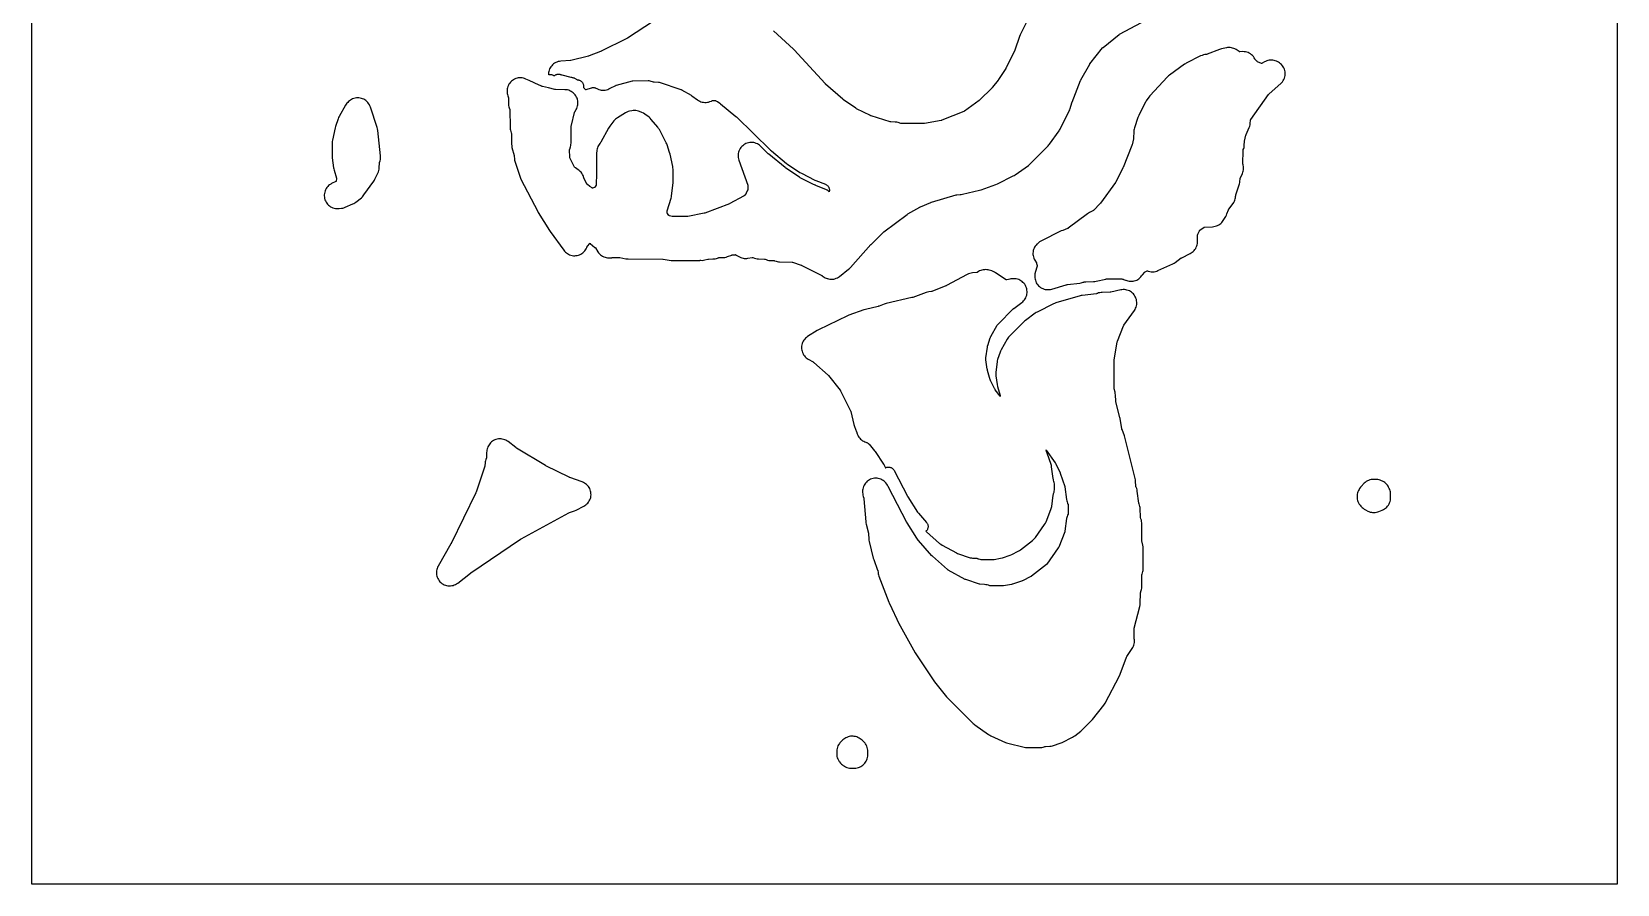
# Model space of a CAD drawing. Header units: millimetres. Extents: x 0 to 300, y 0 to 300.
# Drawn here: x 0 to 300, y 0 to 161.3 of the extents above; entities that cross this region are included whole.
import ezdxf

# ---------------------------------------------------------------- set-up
doc = ezdxf.new("R2010")
doc.units = ezdxf.units.MM
doc.layers.add('CUT', color=7, linetype='CONTINUOUS')

msp = doc.modelspace()

# ---------------------------------------------------------------- linework, layer by layer
at = {"layer": 'CUT'}
for points in [[(299.9561, 0.0029), (299.8976, 0), (0.0614, 0), (0.0029, 0.0029), (0, 0.0614), (0, 299.9386), (0.0029, 299.9971), (0.0614, 300), (299.8976, 300), (299.9561, 299.9971), (299.9589, 299.9386), (299.9589, 0.0614)], [(189.949, 114.0701), (190.0538, 113.8508), (190.1795, 113.6427), (190.3247, 113.4478), (190.4882, 113.2679), (190.6684, 113.1047), (190.8636, 112.9598), (191.072, 112.8346), (191.2915, 112.7302), (191.5201, 112.6476), (191.7557, 112.5876), (191.996, 112.5507), (192.2387, 112.5374), (192.4816, 112.5477), (192.7223, 112.5815), (192.9586, 112.6386), (195.7004, 113.4436), (195.7515, 113.4574), (195.7678, 113.4615), (195.8715, 113.4826), (195.8881, 113.4852), (195.9405, 113.4925), (198.2939, 113.7669), (198.5107, 113.8019), (198.7236, 113.8558), (198.9309, 113.9281), (199.0018, 113.9564), (199.0192, 113.9629), (199.1262, 113.9971), (199.2306, 114.0198), (199.342, 114.0333), (199.3606, 114.0347), (199.4194, 114.0376), (200.863, 114.0757), (201.104, 114.0937), (201.3422, 114.135), (203.1867, 114.5471), (203.2543, 114.5603), (203.2758, 114.5639), (203.4126, 114.5789), (203.4343, 114.5801), (203.5032, 114.582), (206.0466, 114.5803), (206.1083, 114.5787), (206.1278, 114.5778), (206.245, 114.5661), (206.3548, 114.544), (206.4674, 114.5095), (206.4858, 114.5029), (206.5434, 114.4805), (206.7629, 114.3887), (206.9229, 114.3282), (206.9605, 114.3154), (207.0074, 114.2968), (207.0078, 114.2978), (207.1548, 114.2395), (207.388, 114.1723), (207.6267, 114.128), (207.8686, 114.1071), (208.1113, 114.1097), (208.3527, 114.1359), (208.5904, 114.1853), (208.8221, 114.2576), (209.0458, 114.352), (209.2592, 114.4677), (209.4604, 114.6035), (209.6475, 114.7582), (209.8187, 114.9303), (209.9725, 115.1182), (210.0662, 115.2587), (210.1114, 115.32), (210.123, 115.3335), (210.5769, 115.8398), (210.5897, 115.8534), (210.6194, 115.8805), (210.6538, 115.9011), (210.6705, 115.9095), (211.022, 116.0754), (211.0382, 116.0826), (211.0737, 116.0953), (211.1862, 116.0574), (211.1866, 116.0588), (211.2986, 116.0185), (211.5495, 115.9566), (211.8055, 115.921), (212.0639, 115.9119), (212.3217, 115.9296), (212.5764, 115.9738), (212.8251, 116.0441), (213.0653, 116.1397), (215.8886, 117.4363), (216.1012, 117.5466), (216.3023, 117.6767), (217.4846, 118.5248), (217.4889, 118.5277), (217.5563, 118.5686), (217.5722, 118.5769), (219.1401, 119.3513), (219.3548, 119.4708), (219.5566, 119.6107), (219.7438, 119.7698), (219.9144, 119.9465), (220.0669, 120.1391), (220.1998, 120.3458), (220.3117, 120.5644), (220.4016, 120.793), (220.4687, 121.0294), (220.5122, 121.2711), (220.5318, 121.516), (220.5746, 122.9067), (220.5757, 122.9263), (220.5814, 122.9681), (220.5956, 123.0077), (220.6037, 123.0256), (220.9181, 123.6762), (220.9266, 123.6928), (220.9476, 123.727), (220.9778, 123.7535), (220.9927, 123.7647), (221.7947, 124.337), (221.8094, 124.347), (221.8423, 124.366), (221.8799, 124.3715), (221.8977, 124.3727), (223.4083, 124.4464), (223.6494, 124.4699), (223.887, 124.5166), (224.1191, 124.5861), (224.3433, 124.6777), (224.5576, 124.7906), (224.76, 124.9237), (224.9485, 125.0758), (225.1214, 125.2454), (225.2771, 125.4309), (225.4142, 125.6307), (225.8932, 126.407), (226.0209, 126.6411), (226.123, 126.8874), (226.3967, 127.6627), (226.4035, 127.6806), (226.4212, 127.718), (226.4426, 127.7534), (226.4538, 127.769), (227.2649, 128.8437), (227.3985, 129.0393), (227.513, 129.2467), (227.6073, 129.464), (227.6806, 129.6892), (227.7323, 129.9204), (227.7619, 130.1554), (227.7775, 130.355), (227.7798, 130.3771), (227.7985, 130.471), (227.8047, 130.4922), (228.4672, 132.5334), (228.5365, 132.7937), (228.5773, 133.0599), (228.6151, 133.4433), (228.6175, 133.4623), (228.6257, 133.5026), (228.6379, 133.5419), (228.645, 133.5597), (229.057, 134.5233), (229.1372, 134.7374), (229.1975, 134.9579), (229.2374, 135.183), (229.2566, 135.4109), (229.2548, 135.6395), (229.2322, 135.867), (229.1889, 136.0915), (229.1658, 136.1872), (229.1612, 136.2094), (229.1499, 136.3067), (229.1493, 136.3293), (229.1625, 138.8727), (229.163, 138.8911), (229.1671, 138.9305), (229.1788, 138.9683), (229.1856, 138.9855), (229.2084, 139.0397), (229.2854, 139.2479), (229.3437, 139.4622), (229.3827, 139.6807), (229.4021, 139.9019), (229.4297, 140.538), (229.431, 140.5564), (229.4422, 140.6351), (229.4461, 140.6531), (229.7174, 141.7659), (229.7188, 141.771), (229.7435, 141.8464), (229.7502, 141.8631), (230.3358, 143.2338), (230.4232, 143.471), (230.4862, 143.7158), (230.5242, 143.9658), (230.5872, 144.592), (230.5896, 144.611), (230.5979, 144.6512), (230.618, 144.6871), (230.6286, 144.703), (234.0054, 149.4945), (234.0187, 149.5122), (234.0828, 149.5835), (234.099, 149.5986), (236.2828, 151.5161), (236.4628, 151.6908), (236.6243, 151.8827), (236.7658, 152.0899), (236.8859, 152.3102), (236.9832, 152.5414), (237.0569, 152.7811), (237.1062, 153.0271), (237.1306, 153.2768), (237.1298, 153.5276), (237.1039, 153.7772), (237.0532, 154.0228), (236.978, 154.2622), (236.8793, 154.4928), (236.7579, 154.7123), (236.6152, 154.9186), (236.4525, 155.1095), (236.2715, 155.2832), (236.074, 155.4379), (235.862, 155.572), (235.6376, 155.6841), (235.4712, 155.7571), (235.2517, 155.8413), (235.0253, 155.9045), (234.7939, 155.9462), (234.5596, 155.9659), (234.3245, 155.9636), (234.0907, 155.9392), (233.8602, 155.8929), (233.6351, 155.8252), (233.4173, 155.7366), (233.2088, 155.628), (232.7523, 155.3621), (232.7356, 155.353), (232.6989, 155.3364), (232.6603, 155.3481), (232.6427, 155.355), (231.9168, 155.6607), (231.8997, 155.6684), (231.8644, 155.6876), (231.8336, 155.7135), (231.8202, 155.7266), (231.4574, 156.0988), (231.4447, 156.1126), (231.4194, 156.1444), (231.3894, 156.2036), (231.2621, 156.4257), (231.1128, 156.6336), (230.943, 156.8251), (230.7546, 156.9982), (230.5494, 157.1512), (230.3296, 157.2824), (230.0976, 157.3905), (229.8558, 157.4742), (229.6067, 157.5328), (229.3529, 157.5657), (229.097, 157.5724), (228.532, 157.5582), (228.5137, 157.5582), (228.4746, 157.5611), (228.4396, 157.5787), (228.4239, 157.5881), (227.8371, 157.9596), (227.6298, 158.0774), (227.4122, 158.1749), (227.1862, 158.2512), (226.9541, 158.3057), (226.7178, 158.3377), (226.4795, 158.3472), (226.2415, 158.3339), (226.0057, 158.2979), (225.1105, 158.1174), (224.8918, 158.063), (224.6788, 157.989), (222.3763, 157.071), (222.3714, 157.0691), (222.3226, 157.0542), (222.2968, 157.0487), (222.2734, 157.0453), (221.9587, 157.0066), (221.6776, 156.9556), (221.4041, 156.8729), (221.1419, 156.7595), (218.4216, 155.3938), (218.2462, 155.2967), (218.0791, 155.1859), (215.2302, 153.1272), (215.0332, 152.9692), (214.8532, 152.7921), (211.5496, 149.1953), (211.3653, 148.9697), (210.8561, 148.2659), (210.7441, 148.0972), (210.6462, 147.92), (209.4199, 145.4716), (209.282, 145.1381), (208.6243, 143.1524), (208.56, 142.9219), (208.5181, 142.6864), (208.4988, 142.4478), (208.458, 141.1965), (208.4569, 141.1777), (208.4462, 141.0971), (208.4423, 141.0787), (208.1669, 139.9173), (208.1657, 139.9127), (208.1445, 139.8449), (208.1388, 139.8297), (206.4777, 135.6724), (206.4578, 135.6257), (206.436, 135.5798), (205.0819, 132.8826), (205.0795, 132.8781), (205.0402, 132.8126), (205.0303, 132.7982), (202.2138, 128.8848), (202.2106, 128.8806), (202.1588, 128.8195), (202.1462, 128.8063), (200.861, 127.5329), (200.8472, 127.5199), (200.8155, 127.4943), (200.7815, 127.472), (200.7649, 127.4629), (200.1024, 127.1192), (199.9228, 127.0165), (199.7524, 126.8992), (196.0836, 124.1443), (196.0685, 124.1335), (196.0342, 124.1128), (195.9981, 124.0955), (195.9808, 124.0887), (195.0417, 123.7493), (194.77, 123.6325), (190.8796, 121.6797), (190.6523, 121.5503), (190.4398, 121.3979), (190.2443, 121.2241), (190.1591, 121.1399), (189.9984, 120.9653), (189.8549, 120.7763), (189.73, 120.5745), (189.6248, 120.3618), (189.5403, 120.1401), (189.4771, 119.9114), (189.436, 119.6777), (189.4171, 119.4411), (189.4208, 119.2039), (189.447, 118.968), (189.4953, 118.7357), (189.5655, 118.5091), (189.6569, 118.2901), (189.7686, 118.0808), (190.0607, 117.5909), (190.0709, 117.5727), (190.0895, 117.5318), (190.1034, 117.4892), (190.1082, 117.4689), (190.1869, 117.0881), (190.19, 117.0711), (190.1942, 117.0341), (190.188, 116.9972), (190.184, 116.9809), (189.8593, 115.7546), (189.8542, 115.7371), (189.7976, 115.5007), (189.7642, 115.2599), (189.7544, 115.017), (189.7682, 114.7743), (189.8055, 114.5341), (189.8659, 114.2986)], [(55.5895, 131.4404), (55.495, 131.2155), (55.4229, 130.9824), (55.3738, 130.7435), (55.3483, 130.5009), (55.3466, 130.2569), (55.3686, 130.014), (55.4142, 129.7743), (55.483, 129.5402), (55.5742, 129.314), (55.6871, 129.0977), (55.8205, 128.8935), (55.9731, 128.7032), (56.1436, 128.5287), (56.3303, 128.3717), (56.5314, 128.2336), (56.745, 128.1157), (56.969, 128.0193), (57.2015, 127.9451), (57.44, 127.8939), (57.6824, 127.8662), (57.9263, 127.8623), (58.1694, 127.8822), (58.628, 127.9423), (58.8553, 127.9829), (59.0779, 128.0442), (59.2939, 128.1259), (60.729, 128.7454), (60.9255, 128.8406), (61.1129, 128.9526), (61.2898, 129.0804), (62.3711, 129.9363), (62.5483, 130.0907), (62.7103, 130.261), (62.8555, 130.4458), (64.7193, 133.0616), (64.8315, 133.2335), (64.9291, 133.4141), (65.4945, 134.5703), (65.5959, 134.808), (65.6722, 135.0549), (65.7226, 135.3083), (65.7466, 135.5656), (65.7859, 136.5206), (65.7873, 136.5418), (65.7939, 136.5852), (65.805, 136.6278), (65.812, 136.6478), (65.8304, 136.6962), (65.9034, 136.9188), (65.9551, 137.1473), (65.9853, 137.3796), (65.9936, 137.6138), (65.9799, 137.8477), (65.4695, 142.6809), (65.4272, 142.9449), (65.357, 143.2029), (64.079, 147.0701), (63.9892, 147.3021), (63.8769, 147.5241), (63.743, 147.7339), (63.7103, 147.7799), (63.5619, 147.9688), (63.396, 148.1426), (63.2143, 148.2996), (63.0183, 148.4385), (62.8099, 148.5579), (62.591, 148.6568), (62.3636, 148.7342), (62.1298, 148.7895), (61.8918, 148.822), (61.6518, 148.8316), (61.412, 148.818), (61.1746, 148.7816), (60.9418, 148.7225), (60.7157, 148.6413), (60.4985, 148.5388), (60.2921, 148.416), (60.0984, 148.2739), (59.9193, 148.1138), (59.7791, 147.9759), (59.6216, 147.8059), (59.4805, 147.622), (59.357, 147.4259), (58.1553, 145.3044), (58.0472, 145.0902), (57.9602, 144.8666), (57.4708, 143.4065), (57.3979, 143.1413), (56.8985, 140.8357), (56.8572, 140.5835), (56.8419, 140.3284), (56.8203, 137.863), (56.8424, 137.509), (57.1009, 135.5807), (57.1384, 135.3697), (57.1939, 135.1627), (57.6677, 133.6564), (57.6731, 133.6377), (57.6813, 133.5985), (57.6777, 133.5586), (57.6745, 133.5394), (57.5876, 133.0842), (57.5834, 133.0648), (57.5718, 133.026), (57.5376, 133.0043), (57.5201, 132.9949), (56.7345, 132.6008), (56.7353, 132.5994), (56.562, 132.507), (56.359, 132.3718), (56.17, 132.2175), (55.9971, 132.0454), (55.8417, 131.8574), (55.7054, 131.655)], [(161.9988, 78.955), (162.1146, 78.9571), (162.2301, 78.9479), (162.3442, 78.9277), (162.4557, 78.8966), (162.5638, 78.8549), (162.6673, 78.8029), (162.7654, 78.7412), (162.857, 78.6703), (162.9414, 78.5909), (163.0177, 78.5038), (163.0853, 78.4097), (163.1435, 78.3095), (165.6521, 73.4661), (165.7388, 73.316), (167.5833, 70.4332), (167.6537, 70.3319), (167.7317, 70.2365), (169.2722, 68.4921), (169.3468, 68.3986), (169.4118, 68.2981), (169.4664, 68.1917), (169.5101, 68.0803), (169.5426, 67.9651), (169.5634, 67.8473), (169.5723, 67.728), (169.5694, 67.6084), (169.5545, 67.4896), (169.5279, 67.373), (169.4898, 67.2596), (169.4406, 67.1505), (169.3808, 67.0469), (169.311, 66.9497), (169.2318, 66.86), (169.1744, 66.8067), (169.2696, 66.7117), (171.7653, 64.5121), (171.9809, 64.3422), (172.2139, 64.1969), (174.933, 62.702), (175.136, 62.6021), (175.3471, 62.5209), (177.3409, 61.8565), (177.554, 61.7959), (177.7717, 61.7543), (177.9922, 61.7322), (178.6924, 61.6932), (178.7526, 61.6884), (178.7716, 61.6864), (178.8855, 61.6689), (178.9971, 61.6405), (179.0154, 61.6349), (179.0727, 61.6158), (179.1375, 61.5925), (179.3433, 61.5283), (179.5539, 61.482), (179.7676, 61.4541), (179.983, 61.4446), (181.638, 61.4437), (181.8686, 61.4542), (182.0973, 61.4859), (183.2918, 61.7085), (183.6262, 61.7951), (185.076, 62.2795), (185.4026, 62.4149), (186.6476, 63.038), (186.8588, 63.1568), (187.0575, 63.2955), (189.3568, 65.0724), (189.5444, 65.2328), (189.7153, 65.4109), (189.8678, 65.605), (191.6092, 68.0622), (191.768, 68.3176), (191.895, 68.5902), (192.8156, 70.9237), (192.8831, 71.1175), (192.9344, 71.3163), (192.9692, 71.5185), (193.2459, 73.6443), (193.2539, 73.6974), (193.2569, 73.7141), (193.2787, 73.8141), (193.3091, 73.9119), (193.3148, 73.9279), (193.3316, 73.9717), (193.404, 74.1904), (193.4559, 74.4149), (193.4869, 74.6432), (193.4968, 74.8734), (193.4947, 75.5555), (193.483, 75.789), (193.4496, 76.0205), (193.3946, 76.2478), (193.3187, 76.469), (193.3144, 76.4797), (193.3083, 76.4963), (193.2758, 76.5976), (193.2524, 76.7014), (193.2493, 76.7188), (193.2408, 76.7739), (192.9452, 79.0014), (192.9028, 79.2351), (192.8384, 79.4637), (192.1316, 81.5823), (191.995, 81.9116), (191.8838, 82.1333), (191.8681, 82.1689), (191.8926, 82.1386), (193.6162, 79.7804), (193.6194, 79.7758), (193.6623, 79.7062), (193.6713, 79.6892), (194.5258, 77.985), (194.5621, 77.9057), (194.5926, 77.8239), (195.4326, 75.3062), (195.4381, 75.2882), (195.4557, 75.212), (195.4586, 75.1933), (195.7772, 72.7929), (195.8164, 72.5733), (195.875, 72.358), (195.9526, 72.1488), (196.0392, 71.9436), (196.0464, 71.9254), (196.0584, 71.8868), (196.0625, 71.8466), (196.0631, 71.8269), (196.0683, 70.1808), (196.0679, 70.1615), (196.0641, 70.1218), (196.0527, 70.0837), (196.0459, 70.0657), (195.9477, 69.8248), (195.8753, 69.6227), (195.8205, 69.4152), (195.7836, 69.2037), (195.4737, 66.8227), (195.4729, 66.8174), (195.4626, 66.7683), (195.4553, 66.7442), (195.447, 66.7216), (194.2846, 63.7752), (194.2752, 63.7533), (194.2281, 63.6663), (194.2149, 63.6465), (192.0404, 60.5781), (192.0287, 60.5624), (192.0022, 60.5319), (191.9728, 60.5041), (191.9576, 60.4918), (189.1085, 58.29), (189.093, 58.2786), (189.0254, 58.2361), (189.0084, 58.2271), (187.4267, 57.4356), (187.348, 57.3996), (187.2669, 57.3693), (185.547, 56.7947), (185.4659, 56.7706), (185.3834, 56.7523), (183.8402, 56.4648), (183.822, 56.4618), (183.7463, 56.4549), (183.7279, 56.4545), (181.3843, 56.4558), (181.3672, 56.4562), (181.332, 56.4593), (181.2981, 56.4683), (181.2818, 56.4738), (180.9786, 56.5829), (180.7476, 56.6537), (180.5109, 56.7018), (180.2707, 56.7269), (179.3901, 56.776), (179.3726, 56.7773), (179.3365, 56.7826), (179.3009, 56.7911), (179.2846, 56.7961), (176.7198, 57.6508), (176.7028, 57.6568), (176.6346, 57.6867), (176.6186, 57.695), (173.3885, 59.4709), (173.3697, 59.4819), (173.2958, 59.5338), (173.279, 59.5478), (170.4081, 62.078), (170.3524, 62.1304), (170.3, 62.1861), (167.7801, 65.0395), (167.7767, 65.0434), (167.7308, 65.1037), (167.7208, 65.1186), (167.4662, 65.5166), (165.6267, 68.3914), (165.5977, 68.4392), (165.5708, 68.4882), (162.0418, 75.3018), (161.8966, 75.5468), (161.7597, 75.7504), (161.6122, 75.948), (161.4459, 76.1302), (161.2625, 76.295), (161.0638, 76.441), (160.8516, 76.5667), (160.6281, 76.6709), (160.3954, 76.7525), (160.1558, 76.8109), (159.9116, 76.8453), (159.7349, 76.8526), (159.6652, 76.8555), (159.4189, 76.8414), (159.1753, 76.8031), (158.9367, 76.741), (158.7053, 76.6556), (158.4834, 76.5479), (158.2733, 76.4189), (158.0769, 76.2697), (157.8961, 76.102), (157.7328, 75.9172), (157.5884, 75.7173), (157.4644, 75.5041), (157.3621, 75.2797), (157.2823, 75.0464), (157.226, 74.8063), (157.1935, 74.5618), (157.1853, 74.3153), (157.1881, 74.1455), (157.2048, 73.8943), (157.2467, 73.646), (157.3133, 73.4032), (157.4192, 73.082), (157.4261, 73.0587), (157.4457, 72.9601), (157.4482, 72.936), (157.7677, 68.6052), (157.7954, 68.3756), (157.8441, 68.1496), (158.2956, 66.4434), (158.3004, 66.4233), (158.3135, 66.339), (158.3151, 66.3184), (158.3646, 65.3481), (158.3886, 65.108), (158.4355, 64.8714), (159.2148, 61.7424), (159.2956, 61.4803), (160.0371, 59.4729), (160.0389, 59.4677), (160.0526, 59.4191), (160.0574, 59.3941), (160.0605, 59.3701), (160.1022, 58.9772), (160.1352, 58.7584), (160.1875, 58.5433), (160.2585, 58.3338), (162.1722, 53.4178), (162.2368, 53.2666), (164.186, 49.0937), (164.266, 48.9372), (167.1199, 43.8028), (167.2266, 43.628), (170.6368, 38.5265), (170.7702, 38.3452), (173.0623, 35.5066), (173.246, 35.3031), (178.1268, 30.4573), (178.2763, 30.3204), (178.4364, 30.1961), (181.0291, 28.3467), (181.2323, 28.2161), (181.4472, 28.1057), (184.2224, 26.8453), (184.4374, 26.7595), (184.6595, 26.6938), (187.7259, 25.9402), (188.0197, 25.8864), (188.3178, 25.868), (190.6444, 25.8635), (190.873, 25.8736), (191.0998, 25.9045), (191.3228, 25.956), (191.5402, 26.0277), (191.6815, 26.0816), (191.7012, 26.0886), (191.7431, 26.0996), (191.7858, 26.1062), (191.8067, 26.1078), (192.6351, 26.1468), (192.8616, 26.1678), (193.0853, 26.2094), (193.3043, 26.2711), (194.5701, 26.6908), (194.7437, 26.7556), (194.9121, 26.8331), (196.8985, 27.8383), (197.1158, 27.9623), (197.3196, 28.1074), (198.445, 28.9965), (198.6521, 29.1797), (200.4708, 30.9764), (200.675, 31.2045), (202.8028, 33.8962), (202.936, 34.0815), (203.0517, 34.2781), (205.7802, 39.4389), (205.9179, 39.7485), (207.0993, 42.9781), (207.1083, 43.0004), (207.1535, 43.089), (207.1663, 43.1093), (208.1831, 44.6185), (208.3099, 44.8284), (208.4156, 45.0497), (208.4992, 45.2802), (208.5597, 45.5178), (208.5966, 45.7603), (208.6097, 46.0051), (208.5987, 46.2501), (208.5731, 46.4273), (208.5661, 46.5002), (208.5657, 46.5193), (208.5671, 48.363), (208.5672, 48.3684), (208.5712, 48.4184), (208.5753, 48.4432), (208.5806, 48.4666), (209.6186, 52.5863), (209.6718, 52.8622), (209.6938, 53.1424), (209.7358, 55.0639), (209.7366, 55.0827), (209.7412, 55.1213), (209.7494, 55.1594), (209.7546, 55.1775), (209.8806, 55.5751), (209.9425, 55.8096), (209.9814, 56.049), (209.997, 56.291), (210.0328, 58.5952), (210.0335, 58.6126), (210.0372, 58.6486), (210.0442, 58.6843), (210.0485, 58.7007), (210.1845, 59.174), (210.2381, 59.3997), (210.2706, 59.6293), (210.2817, 59.8609), (210.2869, 63.5974), (210.2719, 63.8741), (210.2264, 64.1476), (210.0414, 64.9732), (210.0373, 64.9936), (210.0274, 65.0792), (210.0266, 65.0999), (209.9905, 68.3761), (209.9727, 68.6479), (209.9254, 68.9161), (209.8492, 69.1777), (209.7709, 69.4004), (209.7646, 69.4199), (209.7548, 69.461), (209.7492, 69.503), (209.7481, 69.5234), (209.7054, 71.0477), (209.6874, 71.2851), (209.6469, 71.5198), (209.5842, 71.7495), (209.5, 71.9722), (209.4799, 72.0186), (209.4729, 72.0358), (209.461, 72.0723), (209.4525, 72.1098), (209.4497, 72.1282), (209.1571, 74.3987), (209.1116, 74.6496), (209.0408, 74.8946), (208.9455, 75.1311), (208.8969, 75.2359), (208.8892, 75.2535), (208.8761, 75.2909), (208.8705, 75.3301), (208.8691, 75.3493), (208.8264, 76.2792), (208.8027, 76.5261), (208.7547, 76.7695), (206.8035, 84.5913), (206.7083, 84.8912), (206.2611, 86.0428), (206.2541, 86.0623), (206.2316, 86.1451), (206.2277, 86.1655), (205.908, 88.1257), (205.8598, 88.3537), (205.0847, 91.3274), (205.0798, 91.3486), (205.0668, 91.4375), (205.0654, 91.4592), (205.0241, 92.6007), (204.9981, 92.8814), (204.9406, 93.1573), (204.7738, 93.7797), (204.7697, 93.7965), (204.7635, 93.8319), (204.7604, 93.8679), (204.76, 93.8847), (204.7624, 99.0515), (204.7625, 99.057), (204.769, 99.1385), (204.7717, 99.1576), (205.3621, 102.6649), (205.3662, 102.6857), (205.3899, 102.7701), (205.3972, 102.79), (206.547, 105.6678), (206.5563, 105.6892), (206.6023, 105.774), (206.6152, 105.7934), (208.5996, 108.6028), (208.7288, 108.8056), (208.8378, 109.02), (208.9257, 109.2438), (208.9918, 109.475), (209.0353, 109.7115), (209.0559, 109.9511), (209.0534, 110.1915), (209.0278, 110.4306), (208.9793, 110.6662), (208.9084, 110.8959), (208.8158, 111.1179), (208.7023, 111.3299), (208.5689, 111.53), (208.417, 111.7163), (208.2478, 111.8872), (208.063, 112.0411), (207.8643, 112.1765), (207.6535, 112.2922), (207.4325, 112.387), (207.2035, 112.4603), (206.9684, 112.5111), (206.7296, 112.5392), (206.4892, 112.5442), (206.2494, 112.5261), (206.0125, 112.485), (204.1619, 112.0715), (204.1431, 112.0677), (204.0641, 112.058), (204.0449, 112.057), (202.5398, 112.0173), (202.305, 112), (202.0728, 111.9607), (201.8454, 111.8998), (201.6247, 111.8177), (201.5662, 111.7927), (201.5486, 111.7857), (201.5112, 111.7738), (201.4729, 111.7656), (201.4541, 111.7629), (198.7301, 111.4453), (198.521, 111.4118), (198.3154, 111.3608), (193.7185, 110.0112), (193.5081, 109.9391), (193.3049, 109.8486), (190.1962, 108.2945), (190.0105, 108.1916), (189.8342, 108.0733), (187.9759, 106.7085), (187.824, 106.5876), (187.6819, 106.4552), (184.9596, 103.7143), (184.8106, 103.5503), (184.6767, 103.3738), (184.5589, 103.1861), (183.3895, 101.1245), (183.28, 100.9076), (183.1921, 100.6811), (182.7364, 99.3132), (182.6711, 99.08), (182.6287, 98.8416), (182.382, 96.9215), (182.3634, 96.6965), (182.3652, 96.4707), (182.3873, 96.246), (182.6298, 94.5643), (182.7016, 94.2303), (183.2043, 92.4822), (183.2321, 92.3858), (183.2359, 92.3692), (183.2451, 92.3371), (183.215, 92.3729), (182.2866, 93.5954), (182.2532, 93.6416), (182.2429, 93.6564), (182.1825, 93.7531), (182.1737, 93.7688), (182.1468, 93.8191), (181.4428, 95.2153), (181.4177, 95.268), (181.4102, 95.2849), (181.3676, 95.3937), (181.3616, 95.4112), (181.3442, 95.467), (180.833, 97.2446), (180.8122, 97.3275), (180.7975, 97.3957), (180.7824, 97.4798), (180.5269, 99.251), (180.5201, 99.3071), (180.5184, 99.3249), (180.5127, 99.4324), (180.5167, 99.5399), (180.5182, 99.5577), (180.5241, 99.6139), (180.7868, 101.6587), (180.7959, 101.7186), (180.7993, 101.7374), (180.8263, 101.8554), (180.8314, 101.8739), (180.8492, 101.9318), (181.3371, 103.3965), (181.3577, 103.4536), (181.3646, 103.4716), (181.414, 103.5825), (181.4227, 103.5996), (181.4514, 103.6532), (182.6703, 105.802), (182.6987, 105.8495), (182.708, 105.8644), (182.7681, 105.9513), (182.8356, 106.0326), (182.8474, 106.0456), (182.8855, 106.0857), (185.6095, 108.8284), (185.6444, 108.8621), (185.6556, 108.8726), (185.7291, 108.936), (185.7412, 108.9456), (185.7797, 108.975), (187.2885, 110.0831), (187.4769, 110.2361), (187.6496, 110.4066), (187.8049, 110.5931), (187.9414, 110.7938), (188.0579, 111.0068), (188.1531, 111.23), (188.2262, 111.4615), (188.2766, 111.6989), (188.3036, 111.9401), (188.3072, 112.1828), (188.2872, 112.4247), (188.2438, 112.6635), (188.1775, 112.897), (188.0889, 113.1229), (187.9788, 113.3392), (187.8482, 113.5438), (187.6984, 113.7348), (187.5308, 113.9103), (187.3469, 114.0688), (187.1485, 114.2086), (186.9376, 114.3286), (186.7159, 114.4276), (186.4858, 114.5046), (186.2492, 114.5589), (186.0085, 114.59), (185.7659, 114.5977), (185.495, 114.5931), (185.2599, 114.5779), (185.0272, 114.5407), (184.7991, 114.4818), (184.4482, 114.3733), (184.4306, 114.3683), (184.3924, 114.3606), (184.3581, 114.3789), (184.3427, 114.3887), (182.3237, 115.7432), (182.1093, 115.8719), (181.8831, 115.9786), (181.6474, 116.0622), (181.1382, 116.2145), (180.913, 116.2706), (180.6836, 116.3056), (180.452, 116.3192), (180.2201, 116.3112), (179.99, 116.2818), (179.7635, 116.2311), (179.5428, 116.1597), (179.3296, 116.0681), (179.1258, 115.9572), (178.8738, 115.8045), (178.8589, 115.7959), (178.8255, 115.7796), (178.7887, 115.7731), (178.7721, 115.7713), (177.9611, 115.7036), (177.7065, 115.6691), (177.4567, 115.6086), (177.2145, 115.5228), (176.9823, 115.4126), (173.0797, 113.3076), (173.0172, 113.2762), (172.953, 113.2485), (170.3011, 112.1977), (170.2962, 112.1959), (170.2478, 112.1811), (170.2222, 112.1757), (170.199, 112.1723), (169.7319, 112.1149), (169.4576, 112.0655), (169.1906, 111.986), (166.6593, 111.0754), (166.5912, 111.0531), (166.5218, 111.035), (161.6404, 109.9177), (161.4593, 109.869), (161.2825, 109.807), (160.3009, 109.4206), (160.22, 109.392), (160.1373, 109.3694), (157.723, 108.8016), (157.4406, 108.7173), (154.5739, 107.6743), (154.3531, 107.5817), (148.8496, 104.9588), (148.5665, 104.8005), (146.7834, 103.6461), (146.5849, 103.5033), (146.4013, 103.3418), (146.2343, 103.1631), (146.0856, 102.969), (145.9565, 102.7613), (145.8484, 102.5419), (145.7622, 102.3131), (145.6988, 102.0769), (145.6588, 101.8357), (145.6425, 101.5916), (145.6502, 101.3472), (145.6816, 101.1047), (145.7367, 100.8664), (145.8147, 100.6347), (145.915, 100.4117), (146.0367, 100.1995), (146.1784, 100.0003), (146.339, 99.8158), (146.5168, 99.6479), (146.7102, 99.4982), (146.9172, 99.3681), (147.8424, 98.8482), (147.8595, 98.8379), (147.9298, 98.788), (147.9451, 98.7751), (150.6822, 96.3525), (150.6944, 96.3411), (150.744, 96.2887), (150.7547, 96.2758), (152.9426, 93.5059), (152.954, 93.4906), (152.9984, 93.4209), (153.0074, 93.404), (154.9072, 89.6173), (154.9163, 89.5978), (154.9483, 89.5104), (154.9539, 89.4896), (155.5556, 86.9837), (155.6552, 86.6647), (156.0628, 85.6119), (156.0697, 85.5925), (156.1069, 85.4526), (156.1076, 85.4492), (156.1095, 85.4427), (156.1163, 85.4171), (156.1171, 85.4173), (156.1756, 85.2228), (156.2647, 85.0038), (156.374, 84.7943), (156.5027, 84.596), (156.6495, 84.4108), (156.8131, 84.2402), (156.9922, 84.0859), (157.185, 83.9491), (157.3898, 83.8312), (157.6049, 83.7332), (157.8283, 83.6559), (157.9105, 83.6317), (158.0145, 83.5896), (158.1137, 83.5375), (158.2074, 83.4758), (158.2945, 83.4052), (158.3782, 83.3223), (158.3914, 83.3078), (158.432, 83.2612), (159.441, 82.0425), (159.4795, 81.9936), (159.51, 81.9528), (159.546, 81.902), (161.1683, 79.4889), (161.2063, 79.4287), (161.236, 79.3787), (161.2705, 79.3164), (161.5265, 78.8222), (161.5535, 78.837), (161.66, 78.8825), (161.7704, 78.9176), (161.8837, 78.9418)], [(76.5877, 58.5677), (76.64, 58.3276), (76.7156, 58.0938), (76.8138, 57.8685), (76.9337, 57.654), (77.074, 57.4523), (77.2334, 57.2654), (77.4105, 57.095), (77.6034, 56.9428), (77.8103, 56.8102), (78.0292, 56.6987), (78.258, 56.6091), (78.4945, 56.5425), (78.7364, 56.4993), (78.9814, 56.4802), (79.227, 56.4851), (79.471, 56.5142), (79.711, 56.5671), (79.9446, 56.6433), (80.1696, 56.742), (80.3838, 56.8624), (80.5852, 57.0032), (82.9949, 58.8709), (83.0253, 58.8938), (83.0565, 58.9156), (92.4681, 65.2933), (92.5156, 65.3239), (92.5646, 65.3522), (101.6298, 70.3119), (101.6345, 70.3143), (101.7075, 70.3471), (101.7245, 70.3535), (102.6648, 70.6805), (102.9752, 70.8126), (104.4417, 71.5571), (104.6526, 71.6774), (104.8509, 71.8177), (105.0346, 71.9765), (105.2021, 72.1523), (105.3517, 72.3436), (105.4821, 72.5485), (105.5919, 72.7651), (105.6802, 72.9913), (105.7462, 73.2251), (105.7891, 73.4641), (105.8087, 73.7061), (105.8047, 73.9489), (105.7771, 74.1902), (105.7263, 74.4277), (105.6527, 74.6591), (105.5569, 74.8823), (105.44, 75.0951), (105.3029, 75.2956), (105.1471, 75.4819), (104.9739, 75.6521), (104.785, 75.8048), (104.5822, 75.9383), (104.3674, 76.0516), (104.1426, 76.1435), (101.7969, 76.9722), (101.7293, 76.9984), (101.6634, 77.0287), (97.2854, 79.2045), (97.2418, 79.2272), (97.1993, 79.2518), (91.7169, 82.5654), (91.6626, 82.6003), (91.6102, 82.6381), (90.1121, 83.7816), (89.9142, 83.9182), (89.7041, 84.0351), (89.4837, 84.1312), (89.255, 84.2058), (89.0203, 84.258), (88.7817, 84.2875), (88.5413, 84.2938), (88.3014, 84.2771), (88.0642, 84.2374), (87.832, 84.1751), (87.6068, 84.0907), (87.3908, 83.9851), (87.1859, 83.8593), (86.994, 83.7143), (86.8169, 83.5516), (86.6563, 83.3726), (86.5137, 83.1791), (86.3903, 82.9727), (86.2873, 82.7554), (86.2056, 82.5292), (86.1608, 82.3835), (86.106, 82.1728), (86.0696, 81.9582), (86.0521, 81.7413), (86.0139, 80.7118), (86.0128, 80.6934), (86.0075, 80.6542), (85.9946, 80.6169), (85.9873, 80.6), (85.9794, 80.5826), (85.8947, 80.3736), (85.8292, 80.1577), (85.7835, 79.9368), (85.7578, 79.7127), (85.7263, 79.2565), (85.7259, 79.2513), (85.7184, 79.2016), (85.7122, 79.1763), (85.7054, 79.154), (84.052, 74.206), (84.0251, 74.1335), (83.9936, 74.0629), (79.3442, 64.4949), (79.3251, 64.4574), (79.3048, 64.4205), (76.8877, 60.2277), (76.7756, 60.009), (76.6855, 59.7804), (76.6183, 59.5441), (76.5746, 59.3023), (76.5549, 59.0574), (76.5592, 58.8117)], [(252.2945, 70.8667), (252.7496, 70.6308), (252.9698, 70.5298), (253.1988, 70.4506), (253.4343, 70.394), (253.6743, 70.3604), (253.9163, 70.3503), (254.1582, 70.3636), (254.3977, 70.4002), (254.6325, 70.4599), (254.8605, 70.542), (255.4969, 70.8067), (255.7142, 70.9097), (255.9207, 71.0331), (256.1143, 71.1757), (256.2934, 71.3363), (256.3372, 71.3795), (256.5053, 71.563), (256.6543, 71.7622), (256.7828, 71.9753), (256.8895, 72.2001), (256.9733, 72.4344), (257.0334, 72.6759), (257.0692, 72.9222), (257.0804, 73.1707), (257.0772, 73.8096), (257.0656, 74.0375), (257.0333, 74.2634), (256.9806, 74.4854), (256.9078, 74.7017), (256.8156, 74.9104), (256.7056, 75.1315), (256.5915, 75.3362), (256.4587, 75.5294), (256.3084, 75.7093), (256.1419, 75.8743), (255.9607, 76.023), (255.7664, 76.154), (255.5606, 76.2663), (255.3245, 76.3812), (255.1159, 76.4711), (254.9001, 76.5418), (254.6787, 76.5926), (254.4536, 76.623), (254.2267, 76.6329), (253.8678, 76.6323), (253.62, 76.6196), (253.3747, 76.5823), (253.1343, 76.521), (252.9012, 76.436), (252.6776, 76.3285), (252.4658, 76.1992), (252.2678, 76.0496), (252.0857, 75.8812), (251.5231, 75.3065), (251.3629, 75.1262), (251.2208, 74.9313), (251.0982, 74.7236), (250.9961, 74.505), (250.9046, 74.2817), (250.8247, 74.0563), (250.7667, 73.8243), (250.7311, 73.5879), (250.7183, 73.3491), (250.7283, 73.1102), (250.7611, 72.8733), (250.8164, 72.6407), (250.8936, 72.4144), (250.9922, 72.1965), (251.0115, 72.1586), (251.1391, 71.9377), (251.2885, 71.7309), (251.4582, 71.5404), (251.6658, 71.3301), (251.8588, 71.1539), (252.0691, 70.9989)], [(152.8113, 23.1648), (152.9781, 22.9508), (153.1671, 22.7561), (153.3761, 22.5831), (153.5148, 22.4805), (153.7338, 22.3356), (153.9668, 22.2144), (154.2112, 22.1183), (154.4643, 22.0484), (154.7234, 22.0055), (154.9856, 21.99), (155.6597, 21.9855), (155.9058, 21.996), (156.1497, 22.0307), (156.389, 22.0892), (156.6213, 22.171), (156.8445, 22.2752), (157.0564, 22.4009), (157.2548, 22.5469), (157.4379, 22.7116), (157.6039, 22.8936), (157.7512, 23.091), (157.8784, 23.302), (157.9842, 23.5244), (158.0675, 23.7562), (158.1277, 23.9951), (158.1641, 24.2387), (158.1763, 24.4848), (158.1764, 25.1539), (158.1634, 25.41), (158.1241, 25.6634), (158.0591, 25.9114), (157.9691, 26.1515), (157.8549, 26.3811), (157.7178, 26.5978), (157.6515, 26.6916), (157.4869, 26.9), (157.3011, 27.0897), (157.0963, 27.2587), (156.7197, 27.5371), (156.5199, 27.6705), (156.3082, 27.7841), (156.0865, 27.8768), (155.857, 27.9478), (155.6218, 27.9965), (155.3829, 28.0224), (155.1427, 28.0252), (154.9033, 28.0049), (154.6669, 27.9618), (154.4358, 27.8961), (154.2121, 27.8086), (153.9978, 27.7001), (153.7949, 27.5714), (153.4691, 27.3422), (153.2599, 27.1777), (153.0695, 26.9919), (152.8998, 26.787), (152.7903, 26.6394), (152.6464, 26.4226), (152.5258, 26.192), (152.4297, 25.9502), (152.3594, 25.6997), (152.3155, 25.4432), (152.2984, 25.1836), (152.2923, 24.7288), (152.3022, 24.4702), (152.3388, 24.214), (152.4017, 23.963), (152.4902, 23.7199), (152.6033, 23.4872), (152.7399, 23.2674)]]:
    msp.add_lwpolyline(points, close=True, dxfattribs=at)
for points in [[(119.2831, 164.4047), (112.6864, 160.1308), (112.6298, 160.0963), (112.5714, 160.0651), (107.7417, 157.6495), (107.6851, 157.6231), (107.6272, 157.5996), (105.4407, 156.7793), (105.3755, 156.757), (105.3091, 156.7384), (102.0023, 155.9178), (101.9971, 155.9166), (101.9165, 155.9034), (101.898, 155.9016), (100.0748, 155.7665), (99.8327, 155.7367), (99.5947, 155.6834), (99.363, 155.6071), (99.1398, 155.5087), (98.9273, 155.3889), (98.7275, 155.249), (98.5422, 155.0903), (98.3733, 154.9144), (98.2224, 154.7227), (98.0909, 154.5173), (97.98, 154.3001), (97.8908, 154.0731), (97.8241, 153.8384), (97.7806, 153.5984), (97.7607, 153.3553), (97.7631, 153.2073), (97.8553, 153.2297), (97.9701, 153.2461), (98.0859, 153.2513), (98.2017, 153.2453), (98.3164, 153.2281), (98.4289, 153.2), (98.5381, 153.1611), (98.6431, 153.1119), (98.7429, 153.0528), (98.8308, 152.9884), (98.9081, 153.0571), (99.0017, 153.1253), (99.1015, 153.1843), (99.2066, 153.2333), (99.3158, 153.2719), (99.4283, 153.2999), (99.5429, 153.3168), (99.6587, 153.3226), (99.7744, 153.3173), (99.8891, 153.3008), (100.0017, 153.2733), (100.1111, 153.235), (100.2163, 153.1864), (100.2187, 153.1852), (100.2275, 153.1816), (100.2929, 153.1624), (101.9615, 152.7592), (102.0607, 152.7393), (102.0814, 152.736), (102.1397, 152.7251), (102.2558, 152.7005), (102.3706, 152.6703), (102.4837, 152.6343), (102.5948, 152.5929), (102.7038, 152.5459), (102.8104, 152.4937), (102.9142, 152.4362), (103.0151, 152.3737), (103.1127, 152.3063), (103.1982, 152.2472), (103.2061, 152.2429), (103.2151, 152.2391), (103.2244, 152.2362), (103.2339, 152.2342), (103.2908, 152.2284), (103.3079, 152.2276), (103.4224, 152.2108), (103.5348, 152.1831), (103.644, 152.1447), (103.749, 152.0959), (103.8488, 152.0372), (103.9425, 151.9692), (104.0292, 151.8925), (104.1081, 151.8078), (104.1784, 151.7159), (104.2396, 151.6176), (104.291, 151.5139), (104.3322, 151.4057), (104.3628, 151.294), (104.3825, 151.18), (104.3911, 151.0645), (104.3885, 150.9488), (104.3748, 150.8338), (104.3691, 150.8077), (104.3927, 150.7902), (104.4803, 150.7113), (104.5597, 150.6241), (104.6302, 150.5295), (104.6911, 150.4285), (104.7401, 150.3255), (104.7665, 150.3437), (104.8321, 150.3938), (104.8905, 150.4152), (105.8858, 150.7249), (105.944, 150.7414), (105.9636, 150.7465), (106.0789, 150.7703), (106.1905, 150.7821), (106.3026, 150.7827), (106.4142, 150.7723), (106.5243, 150.7509), (106.6318, 150.7188), (106.7355, 150.6762), (106.8941, 150.5919), (106.8943, 150.5923), (107.0501, 150.5095), (107.2783, 150.4157), (107.5148, 150.3448), (107.757, 150.2977), (108.0027, 150.2746), (108.2495, 150.2759), (108.495, 150.3015), (108.7367, 150.3512), (108.9724, 150.4245), (109.1997, 150.5206), (109.4164, 150.6387), (109.4383, 150.6521), (109.4583, 150.6628), (110.4901, 151.1848), (110.5073, 151.193), (110.5836, 151.2224), (110.6018, 151.2278), (113.6397, 152.0579), (113.6448, 152.0592), (113.6944, 152.0685), (113.7204, 152.0711), (113.7439, 152.0719), (116.625, 152.1067), (116.6449, 152.1064), (116.6876, 152.1024), (116.7296, 152.0938), (116.7487, 152.0883), (117.1457, 151.9628), (117.3525, 151.907), (117.5633, 151.8691), (117.7766, 151.8494), (118.5908, 151.8093), (118.6077, 151.808), (118.6441, 151.8029), (118.6801, 151.7945), (118.6958, 151.7896), (122.8157, 150.4197), (122.8333, 150.4133), (122.907, 150.3804), (122.9234, 150.3715), (124.7854, 149.3058), (124.8442, 149.2698), (124.9009, 149.2305), (125.9635, 148.4466), (126.1681, 148.3107), (126.385, 148.1955), (126.6123, 148.1021), (126.8475, 148.0315), (127.0886, 147.9843), (127.3332, 147.9611), (127.5788, 147.9619), (127.8232, 147.9868), (128.064, 148.0356), (128.2988, 148.1078), (128.5254, 148.2027), (128.5769, 148.2273), (128.6791, 148.2695), (128.7858, 148.3016), (128.8952, 148.3232), (129.0062, 148.3339), (129.1178, 148.3337), (129.2287, 148.3225), (129.338, 148.3004), (129.4446, 148.2678), (129.5475, 148.2248), (129.6507, 148.1693), (129.6674, 148.1592), (129.7192, 148.1262), (130.1554, 147.8327), (130.2061, 147.7967), (130.2468, 147.7663), (130.2956, 147.7278), (133.2064, 145.3166), (133.2449, 145.2834), (133.2758, 145.2556), (133.3129, 145.2208), (139.7668, 138.9227), (139.9264, 138.7798), (142.7934, 136.4257), (142.9893, 136.2803), (145.3365, 134.7094), (145.6016, 134.5546), (148.1529, 133.2685), (148.3576, 133.1766), (150.1576, 132.4636), (150.2135, 132.4399), (150.2311, 132.4319), (150.3341, 132.379), (150.4268, 132.3194), (150.5133, 132.2511), (150.5927, 132.1746), (150.6644, 132.0909), (150.7276, 132.0005), (150.7817, 131.9045), (150.8262, 131.8037), (150.8608, 131.699), (150.885, 131.5915), (150.8987, 131.4821), (150.9017, 131.3719), (150.8939, 131.2619), (150.8756, 131.1533), (150.8544, 131.075), (150.8464, 131.0538), (150.8441, 131.056), (150.6617, 131.2145), (150.4649, 131.3546), (150.2555, 131.4752), (150.0354, 131.5749), (148.3254, 132.2522), (148.2748, 132.2736), (148.2252, 132.2972), (147.7716, 132.5258), (145.3954, 133.7237), (145.3294, 133.7595), (145.2656, 133.7994), (142.6563, 135.5458), (142.6075, 135.5803), (142.5604, 135.6171), (139.4314, 138.1862), (139.3915, 138.2204), (139.3532, 138.2562), (137.8899, 139.6842), (137.7038, 139.8486), (137.5024, 139.9937), (137.2875, 140.1181), (137.0613, 140.2205), (136.8261, 140.3001), (136.5841, 140.3559), (136.3378, 140.3874), (136.0896, 140.3944), (135.8419, 140.3766), (135.5972, 140.3344), (135.3579, 140.2682), (135.1264, 140.1785), (134.9049, 140.0663), (134.6956, 139.9327), (134.5006, 139.7789), (134.3218, 139.6066), (134.161, 139.4174), (134.0197, 139.2132), (133.8994, 138.996), (133.8013, 138.7679), (133.7262, 138.5312), (133.675, 138.2882), (133.6482, 138.0414), (133.646, 137.7931), (133.6684, 137.5458), (133.7153, 137.3019), (133.7861, 137.0639), (135.4667, 132.2953), (135.4735, 132.2742), (135.4838, 132.2294), (135.489, 132.1838), (135.4897, 132.1616), (135.4909, 131.5269), (135.4904, 131.5057), (135.4858, 131.4622), (135.472, 131.4206), (135.4637, 131.4011), (135.4541, 131.3802), (135.4425, 131.3562), (135.1872, 130.7959), (135.178, 130.7771), (135.1544, 130.7378), (135.1266, 130.7014), (135.1117, 130.685), (134.7559, 130.3141), (134.7418, 130.3002), (134.7107, 130.2736), (134.6771, 130.2503), (134.66, 130.2403), (132.0874, 128.8129), (132.0831, 128.8106), (132.0173, 128.7799), (132.0013, 128.7735), (127.3157, 127.0161), (127.2999, 127.0105), (127.2329, 126.9917), (127.2165, 126.9881), (124.1525, 126.3989), (124.1342, 126.3958), (124.0576, 126.3884), (124.0391, 126.3879), (121.2771, 126.3794), (121.2604, 126.3797), (121.2259, 126.3825), (121.1916, 126.3882), (121.1758, 126.3919), (120.6452, 126.527), (120.6274, 126.532), (120.5918, 126.5447), (120.5657, 126.5723), (120.554, 126.5865), (120.2887, 126.9256), (120.2768, 126.9415), (120.255, 126.9762), (120.2444, 127.0158), (120.2408, 127.0354), (120.1889, 127.3592), (120.1864, 127.3776), (120.1839, 127.4155), (120.192, 127.4527), (120.1972, 127.4705), (120.9516, 129.8335), (121.0144, 130.0696), (121.0539, 130.3107), (121.3308, 132.7404), (121.3467, 133.0466), (121.3256, 135.331), (121.3102, 135.5854), (121.2691, 135.837), (120.7588, 138.1929), (120.6856, 138.4591), (120.1874, 139.9435), (120.1215, 140.118), (120.0428, 140.2871), (118.7473, 142.8182), (118.6065, 143.0591), (118.4398, 143.2828), (117.2085, 144.7554), (117.0059, 144.9705), (116.7793, 145.1602), (115.9594, 145.768), (115.7092, 145.9312), (115.4413, 146.0634), (115.0065, 146.2466), (114.7666, 146.3335), (114.5191, 146.3956), (114.2666, 146.432), (114.0116, 146.4426), (113.7569, 146.4271), (113.5051, 146.3857), (113.1066, 146.2991), (112.8403, 146.2257), (112.5838, 146.1233), (112.3401, 145.9932), (110.8178, 145.0692), (110.6284, 144.942), (110.4514, 144.7982), (110.2882, 144.6388), (110.1402, 144.4652), (109.3526, 143.4506), (109.237, 143.2888), (109.1346, 143.1183), (107.6683, 140.4408), (107.6588, 140.4244), (107.6148, 140.3595), (107.6031, 140.3447), (107.4699, 140.1837), (107.3326, 140.0016), (107.2125, 139.8077), (107.1105, 139.6037), (107.0276, 139.3913), (106.9644, 139.1721), (106.9214, 138.9482), (106.8897, 138.7294), (106.8639, 138.3965), (106.8229, 134.436), (106.8228, 134.4337), (106.8022, 132.4346), (106.8016, 132.4164), (106.7977, 132.379), (106.7837, 132.344), (106.7761, 132.328), (106.5624, 131.9091), (106.5536, 131.8928), (106.5332, 131.8607), (106.4974, 131.8481), (106.4794, 131.8432), (106.1031, 131.7498), (106.0847, 131.7457), (106.0466, 131.7401), (106.0134, 131.7595), (105.9979, 131.7701), (105.5881, 132.0654), (105.1137, 132.4072), (105.0985, 132.4187), (105.069, 132.4446), (105.0481, 132.4779), (105.0392, 132.4948), (104.6995, 133.1755), (104.4735, 133.6283), (104.4655, 133.6455), (104.4514, 133.6821), (104.4193, 133.7972), (104.417, 133.7966), (104.384, 133.9156), (104.2999, 134.1357), (104.1955, 134.3468), (104.0717, 134.5472), (103.9296, 134.7351), (103.7704, 134.9087), (103.5956, 135.0666), (103.4067, 135.2074), (102.875, 135.5659), (102.7585, 135.6444), (102.7418, 135.6564), (102.7093, 135.6836), (102.6868, 135.7195), (102.6773, 135.7378), (101.8301, 137.4704), (101.8213, 137.4897), (101.8065, 137.5306), (101.8007, 137.5738), (101.7996, 137.5949), (101.7622, 138.9944), (101.7622, 139.016), (101.7659, 139.0603), (101.7743, 139.104), (101.7801, 139.1247), (101.9134, 139.5562), (101.9723, 139.7847), (102.0094, 140.0177), (102.0244, 140.2532), (102.0779, 143.5307), (102.079, 143.5532), (102.0911, 143.6458), (102.0959, 143.6678), (102.6943, 146.0761), (102.6994, 146.0946), (102.7126, 146.132), (102.7294, 146.168), (102.7388, 146.1848), (102.9835, 146.5985), (103.0995, 146.819), (103.193, 147.05), (103.263, 147.2892), (103.3089, 147.5341), (103.3242, 147.7123), (103.3302, 147.7824), (103.3266, 148.0316), (103.2982, 148.2792), (103.2454, 148.5227), (103.2213, 148.5969), (103.1685, 148.7598), (103.0684, 148.988), (102.9461, 149.2051), (102.8028, 149.409), (102.6399, 149.5976), (102.4591, 149.769), (102.2621, 149.9216), (102.0508, 150.0538), (101.8275, 150.1644), (101.5942, 150.2521), (101.3534, 150.3162), (101.1074, 150.356), (100.8587, 150.3711), (99.0949, 150.3901), (99.0725, 150.3909), (98.9802, 150.4024), (98.9582, 150.4071), (97.7535, 150.6982), (96.6, 150.9769), (96.5818, 150.9818), (96.5079, 151.0072), (96.4906, 151.0146), (95.9851, 151.2446), (94.0955, 152.104), (93.4615, 152.3924), (93.237, 152.4817), (93.005, 152.5489), (92.7676, 152.5934), (92.5271, 152.6147), (92.2856, 152.6128), (92.0454, 152.5876), (91.8087, 152.5393), (91.5778, 152.4684), (91.3549, 152.3755), (91.1419, 152.2616), (90.9409, 152.1276), (90.7538, 151.9749), (90.5823, 151.8048), (90.428, 151.619), (90.2924, 151.4192), (90.1767, 151.2072), (90.082, 150.985), (90.0091, 150.7547), (89.9589, 150.5185), (89.9316, 150.2785), (89.9276, 150.037), (89.9317, 149.9086), (89.9493, 149.6825), (89.9872, 149.4589), (90.0452, 149.2397), (90.1229, 149.0266), (90.1533, 148.9536), (90.1595, 148.9376), (90.1706, 148.9022), (90.175, 148.8658), (90.1759, 148.8484), (90.2095, 147.6386), (90.228, 147.3969), (90.2698, 147.1582), (90.3346, 146.9246), (90.4354, 146.6191), (90.4409, 146.6007), (90.4498, 146.5602), (90.4545, 146.519), (90.4552, 146.4997), (90.4893, 143.3535), (90.5005, 143.1427), (90.5294, 142.9335), (90.5759, 142.7275), (90.7174, 142.2047), (90.7227, 142.1825), (90.7367, 142.0845), (90.7379, 142.0616), (90.7786, 140.0386), (90.8021, 139.7432), (90.8604, 139.4526), (91.2692, 137.8996), (91.2735, 137.8815), (91.2861, 137.8024), (91.2877, 137.7839), (91.3188, 137.2666), (91.3413, 137.0499), (91.3826, 136.8361), (91.4423, 136.6267), (92.3842, 133.7982), (92.4548, 133.6115), (92.54, 133.431), (95.7427, 127.297), (95.8317, 127.1405), (97.9539, 123.7036), (98.0638, 123.5404), (100.6371, 120.0252), (100.6438, 120.0156), (100.7923, 119.824), (100.9586, 119.6477), (101.1413, 119.4883), (101.3385, 119.3473), (101.5484, 119.2262), (101.7691, 119.1259), (101.9985, 119.0474), (102.2344, 118.9916), (102.4746, 118.9588), (102.7168, 118.9495), (102.9588, 118.9637), (103.1983, 119.0012), (103.433, 119.0618), (103.6608, 119.1448), (103.8794, 119.2495), (104.0869, 119.3748), (104.2813, 119.5197), (104.4607, 119.6827), (104.6235, 119.8624), (104.7681, 120.0569), (104.8932, 120.2645), (104.9976, 120.4833), (105.0803, 120.7112), (105.0915, 120.7474), (105.1146, 120.7765), (105.1263, 120.7892), (105.5805, 121.263), (105.5933, 121.2756), (105.622, 121.3001), (105.6534, 121.2792), (105.6676, 121.2682), (106.5601, 120.5356), (106.5753, 120.5225), (106.6056, 120.4917), (106.6324, 120.4578), (106.6435, 120.4412), (107.1108, 119.7002), (107.2541, 119.4963), (107.4169, 119.3077), (107.5978, 119.1362), (107.7948, 118.9836), (108.006, 118.8514), (108.2294, 118.7408), (108.4626, 118.653), (108.7035, 118.5889), (108.9495, 118.5491), (109.1983, 118.534), (109.4473, 118.5437), (109.6941, 118.5782), (109.7227, 118.5836), (109.7585, 118.5872), (109.7752, 118.5877), (111.149, 118.6021), (111.1664, 118.6019), (111.2409, 118.5958), (111.258, 118.5932), (112.4087, 118.3914), (112.6193, 118.3636), (112.8316, 118.3538), (119.3811, 118.3302), (119.4329, 118.3279), (119.4843, 118.3212), (120.9681, 118.0667), (121.181, 118.0396), (121.3954, 118.0308), (125.9407, 118.0392), (126.1638, 118.0496), (126.385, 118.0799), (126.4033, 118.0832), (126.4656, 118.0914), (126.5643, 118.0842), (126.8344, 118.0793), (127.1035, 118.1035), (127.3683, 118.1566), (127.8946, 118.292), (127.9148, 118.2966), (128.0031, 118.3093), (128.0238, 118.3105), (128.8738, 118.3376), (129.0921, 118.3542), (129.3082, 118.3898), (129.5203, 118.4442), (129.7268, 118.5169), (129.8487, 118.5659), (129.8538, 118.5678), (129.9007, 118.5823), (129.9298, 118.5858), (129.9544, 118.5872), (130.8356, 118.6154), (131.112, 118.6396), (131.384, 118.6943), (131.6482, 118.7788), (132.4485, 119.0847), (132.4651, 119.0906), (132.5015, 119.1007), (132.5388, 119.1074), (132.5563, 119.1093), (133.066, 119.1524), (133.0838, 119.1534), (133.1218, 119.153), (133.157, 119.1385), (133.1729, 119.1305), (133.9244, 118.7319), (134.1342, 118.6328), (134.3523, 118.5536), (134.5768, 118.495), (134.8058, 118.4574), (135.0373, 118.4412), (135.2692, 118.4465), (135.4997, 118.4733), (136.2868, 118.6022), (136.3048, 118.6047), (136.3437, 118.6072), (136.3816, 118.5985), (136.399, 118.5931), (136.7615, 118.4715), (136.9997, 118.4044), (137.2435, 118.3613), (137.4903, 118.3424), (138.6544, 118.3114), (138.6757, 118.3102), (138.7213, 118.3037), (138.7659, 118.2921), (138.786, 118.2849), (138.9548, 118.2196), (139.2115, 118.1359), (139.4758, 118.0804), (139.7445, 118.0537), (140.4444, 118.0221), (140.4499, 118.0217), (140.4986, 118.0154), (140.5266, 118.0065), (140.5496, 117.9976), (140.5939, 117.9791), (140.81, 117.9003), (141.0325, 117.8416), (141.2594, 117.8037), (141.4888, 117.7868), (143.8353, 117.7221), (143.8536, 117.7211), (143.8929, 117.7162), (143.9314, 117.7074), (143.949, 117.702), (145.5529, 117.1687), (145.6328, 117.1389), (145.7103, 117.1035), (149.4441, 115.2342), (149.4593, 115.2262), (149.522, 115.1874), (149.5359, 115.1774), (149.7536, 115.0133), (149.9307, 114.8914), (150.1175, 114.7852), (150.3128, 114.6954), (150.5151, 114.6228), (150.5314, 114.6177), (150.7651, 114.5572), (151.0035, 114.5195), (151.2445, 114.5049), (151.4858, 114.5137), (151.7251, 114.5457), (151.9602, 114.6006), (152.1889, 114.678), (152.4091, 114.777), (152.6187, 114.8969), (152.8157, 115.0363), (154.5399, 116.3863), (154.7101, 116.5324), (154.8666, 116.6932), (158.7446, 121.053), (158.7687, 121.0793), (158.7936, 121.1049), (161.0673, 123.3718), (161.1287, 123.4289), (161.1939, 123.4814), (165.5996, 126.7836), (165.665, 126.8293), (165.7332, 126.8704), (168.045, 128.1619), (168.0995, 128.1905), (168.1554, 128.2163), (170.0802, 129.0441), (170.1467, 129.0704), (170.2147, 129.0926), (174.8627, 130.4601), (174.8829, 130.4654), (174.9721, 130.4811), (174.9929, 130.483), (175.6576, 130.525), (175.8605, 130.5461), (176.0611, 130.5838), (179.3318, 131.337), (179.6241, 131.4233), (182.4165, 132.4373), (182.681, 132.551), (185.6889, 134.0546), (185.8602, 134.1488), (186.0235, 134.256), (188.5459, 136.0566), (188.7089, 136.1835), (188.861, 136.3234), (192.2979, 139.7596), (192.437, 139.9106), (192.5632, 140.0725), (194.3495, 142.5684), (194.4568, 142.7314), (194.5511, 142.9023), (196.2892, 146.3667), (196.3858, 146.5845), (196.4612, 146.8105), (196.7656, 147.8924), (196.7844, 147.9529), (196.8063, 148.0123), (198.4375, 152.0887), (198.4667, 152.1558), (198.5001, 152.221), (200.1449, 155.2066), (200.1476, 155.2113), (200.1934, 155.2803), (200.2048, 155.2953), (202.5856, 158.2676), (202.5986, 158.283), (202.6599, 158.3446), (202.6752, 158.3577), (205.708, 160.8161), (205.722, 160.8269), (205.7858, 160.8693), (205.8013, 160.8781), (209.9402, 163.0989)], [(189.031, 164.8034), (186.997, 160.7418), (186.867, 160.4318), (185.9867, 157.8591), (185.9589, 157.7857), (185.9263, 157.7144), (184.3333, 154.5106), (184.3037, 154.4549), (184.2713, 154.4008), (182.9227, 152.2838), (182.8853, 152.2286), (182.8449, 152.1756), (181.7655, 150.8384), (181.7255, 150.7913), (181.683, 150.7463), (179.3243, 148.3754), (179.3204, 148.3717), (179.2586, 148.3188), (179.2439, 148.3077), (176.4622, 146.3247), (176.4436, 146.3123), (176.3592, 146.2661), (176.3388, 146.2572), (172.1886, 144.5902), (172.1705, 144.5835), (172.0902, 144.5605), (172.0712, 144.5566), (168.8987, 143.9919), (168.8821, 143.9894), (168.8103, 143.9831), (168.7936, 143.9827), (164.5098, 143.9889), (164.4919, 143.9894), (164.4533, 143.9931), (164.4153, 144.0005), (164.3979, 144.0053), (163.9418, 144.1408), (163.6503, 144.2087), (163.3528, 144.2413), (162.5121, 144.2828), (162.5069, 144.2831), (162.4578, 144.2895), (162.4327, 144.295), (162.4105, 144.3012), (158.7878, 145.4193), (158.7828, 145.4209), (158.7088, 145.4503), (158.6925, 145.458), (156.058, 146.7775), (155.9913, 146.8136), (155.927, 146.8539), (153.5488, 148.4519), (153.483, 148.4994), (153.4206, 148.5513), (150.1871, 151.4331), (150.143, 151.4745), (150.101, 151.5181), (144.2662, 157.8911), (144.1097, 158.0476), (140.3373, 161.4986)]]:
    msp.add_lwpolyline(points, dxfattribs=at)

doc.saveas('drawing.dxf')
